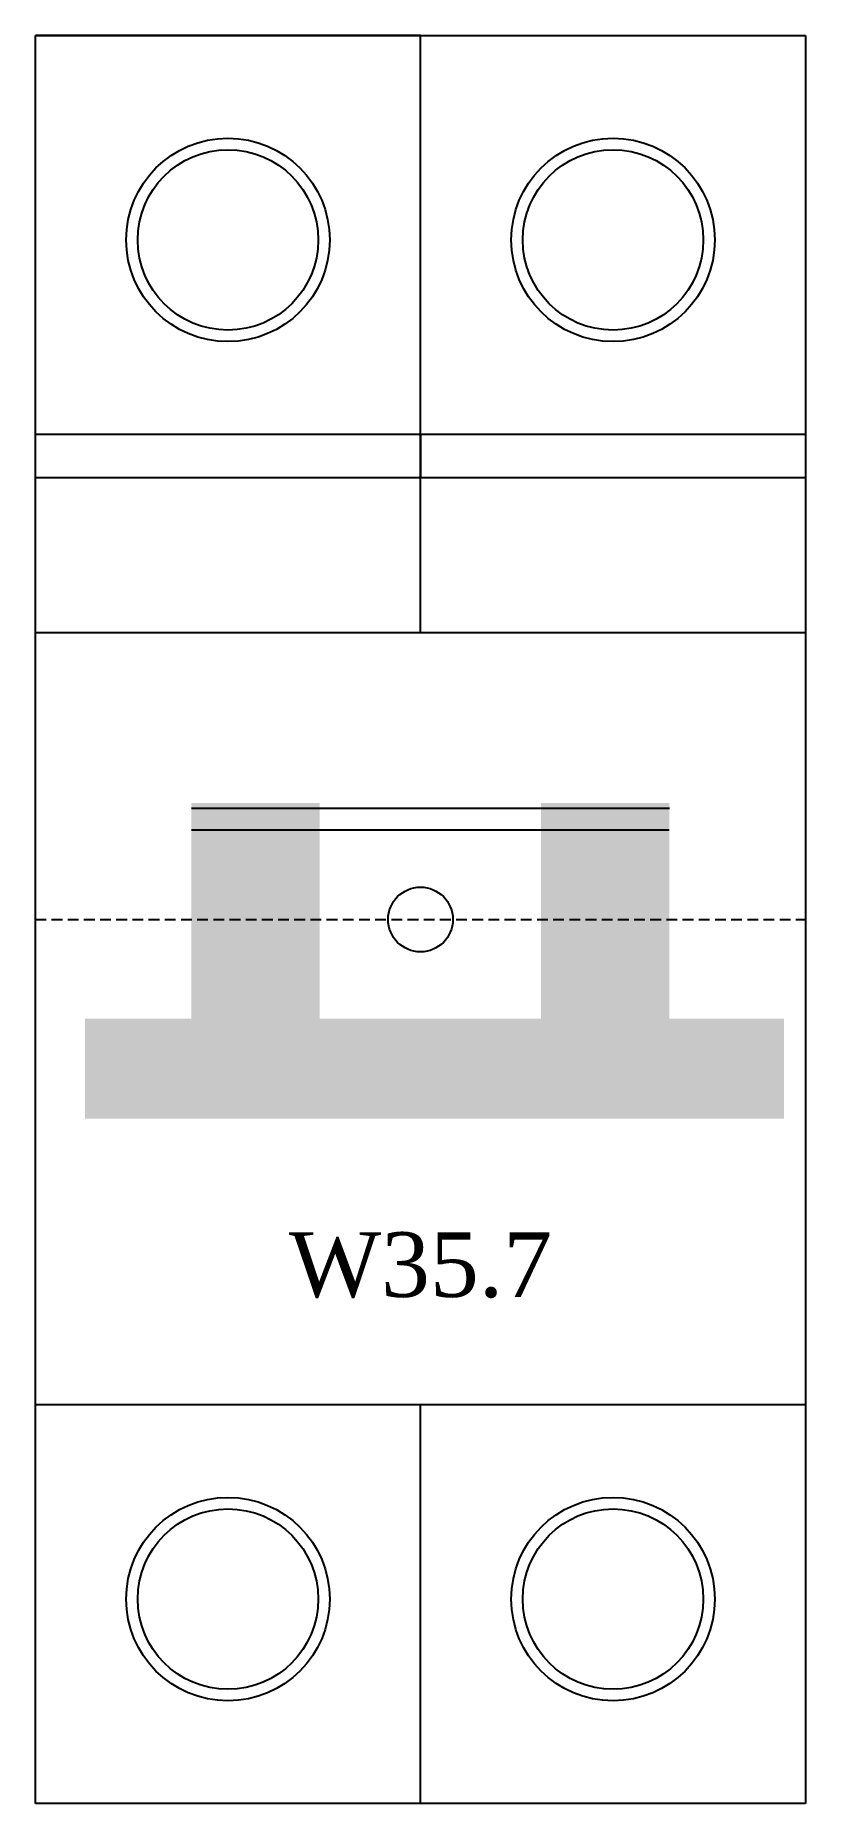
# Model space of a CAD drawing. Extents: x 0 to 35.7, y 0 to 82.
import ezdxf
from ezdxf.enums import TextEntityAlignment as Align

# ---------------------------------------------------------------- set-up
doc = ezdxf.new("R2010")
doc.units = 0
doc.linetypes.add('DASHED', pattern=[0.75, 0.5, -0.25])
doc.layers.add('--4N-THT. MCB-MCCB-ACB', color=124, linetype='CONTINUOUS')
doc.layers.add('--8N-THT. FIXING HOLE', color=4, linetype='CONTINUOUS')
doc.styles.add('VNI-TNR-DIM', font='times.ttf')

# ---------------------------------------------------------------- blocks, each defined once
blk = doc.blocks.new('06 - N - SC MCB 2 PHASE')
at = {"layer": '--4N-THT. MCB-MCCB-ACB', "ltscale": 5}
h = blk.add_hatch(color=256, dxfattribs=at)
h.paths.add_polyline_path([(-4.669, 5.403), (-10.62, 5.403), (-10.62, -4.598), (-4.669, -4.598)])
h.paths.add_polyline_path([(0.65, -4.598), (-15.55, -4.598), (-15.55, -9.242), (0.65, -9.242)])
h = blk.add_hatch(color=256, dxfattribs=at)
h.paths.add_polyline_path([(11.531, 5.403), (5.58, 5.403), (5.58, -4.598), (11.531, -4.598)])
h.paths.add_polyline_path([(16.85, -4.598), (0.65, -4.598), (0.65, -9.242), (16.85, -9.242)])
for p, q in [((0, 41), (-17.85, 41)), ((-17.85, -41), (-17.85, 41)), ((-17.85, 41), (17.85, 41)), ((0, 13.301), (0, 41)), ((17.85, 41), (17.85, -41)), ((0, -41), (0, -22.5)), ((17.85, -41), (-17.85, -41))]:
    blk.add_line(p, q, dxfattribs=at)
at = {"layer": '--4N-THT. MCB-MCCB-ACB'}
for p, q in [((-10.608, 5.164), (11.535, 5.164)), ((-10.608, 4.164), (11.525, 4.164))]:
    blk.add_line(p, q, dxfattribs=at)
at = {"layer": '--4N-THT. MCB-MCCB-ACB', "color": 6, "linetype": 'DASHED'}
blk.add_line((-17.85, 0), (17.85, 0), dxfattribs=at)
at = {"layer": '--4N-THT. MCB-MCCB-ACB'}
for points in [[(-17.85, 20.5), (-17.85, 22.5), (0, 22.5), (0, 20.5)], [(-17.85, 20.5), (-17.85, 22.5), (0, 22.5), (0, 20.5)], [(0, 20.5), (0, 22.5), (17.85, 22.5), (17.85, 20.5)], [(0, 20.5), (0, 22.5), (17.85, 22.5), (17.85, 20.5)]]:
    blk.add_lwpolyline(points, dxfattribs=at)
at = {"layer": '--4N-THT. MCB-MCCB-ACB', "color": 1, "ltscale": 5}
blk.add_lwpolyline([(-17.85, 22.5), (17.85, 22.5), (17.85, -22.5), (-17.85, -22.5)], close=True, dxfattribs=at)
at = {"layer": '--4N-THT. MCB-MCCB-ACB', "ltscale": 5}
for points in [[(-17.85, 20.5), (0, 20.5)], [(0, 20.5), (17.85, 20.5)], [(0, 13.301), (-17.85, 13.301)], [(17.85, 13.301), (0, 13.301)]]:
    blk.add_lwpolyline(points, dxfattribs=at)
for centre, radius in [((-8.925, 31.515), 4.718), ((8.925, 31.515), 4.718), ((-8.925, 31.515), 4.184), ((8.925, 31.515), 4.184), ((-8.925, -31.515), 4.718), ((8.925, -31.515), 4.718), ((-8.925, -31.515), 4.184), ((8.925, -31.515), 4.184)]:
    blk.add_circle(centre, radius, dxfattribs=at)
at = {"layer": '--8N-THT. FIXING HOLE'}
blk.add_circle((0, 0), 1.5, dxfattribs=at)
at = {"layer": '--4N-THT. MCB-MCCB-ACB', "color": 3, "style": 'VNI-TNR-DIM'}
blk.add_text('W35.7', height=3, dxfattribs=at).set_placement((0, -16), align=Align.MIDDLE_CENTER)

msp = doc.modelspace()

# ---------------------------------------------------------------- block references
msp.add_blockref('06 - N - SC MCB 2 PHASE', (17.85, 41))

doc.saveas('drawing.dxf')
